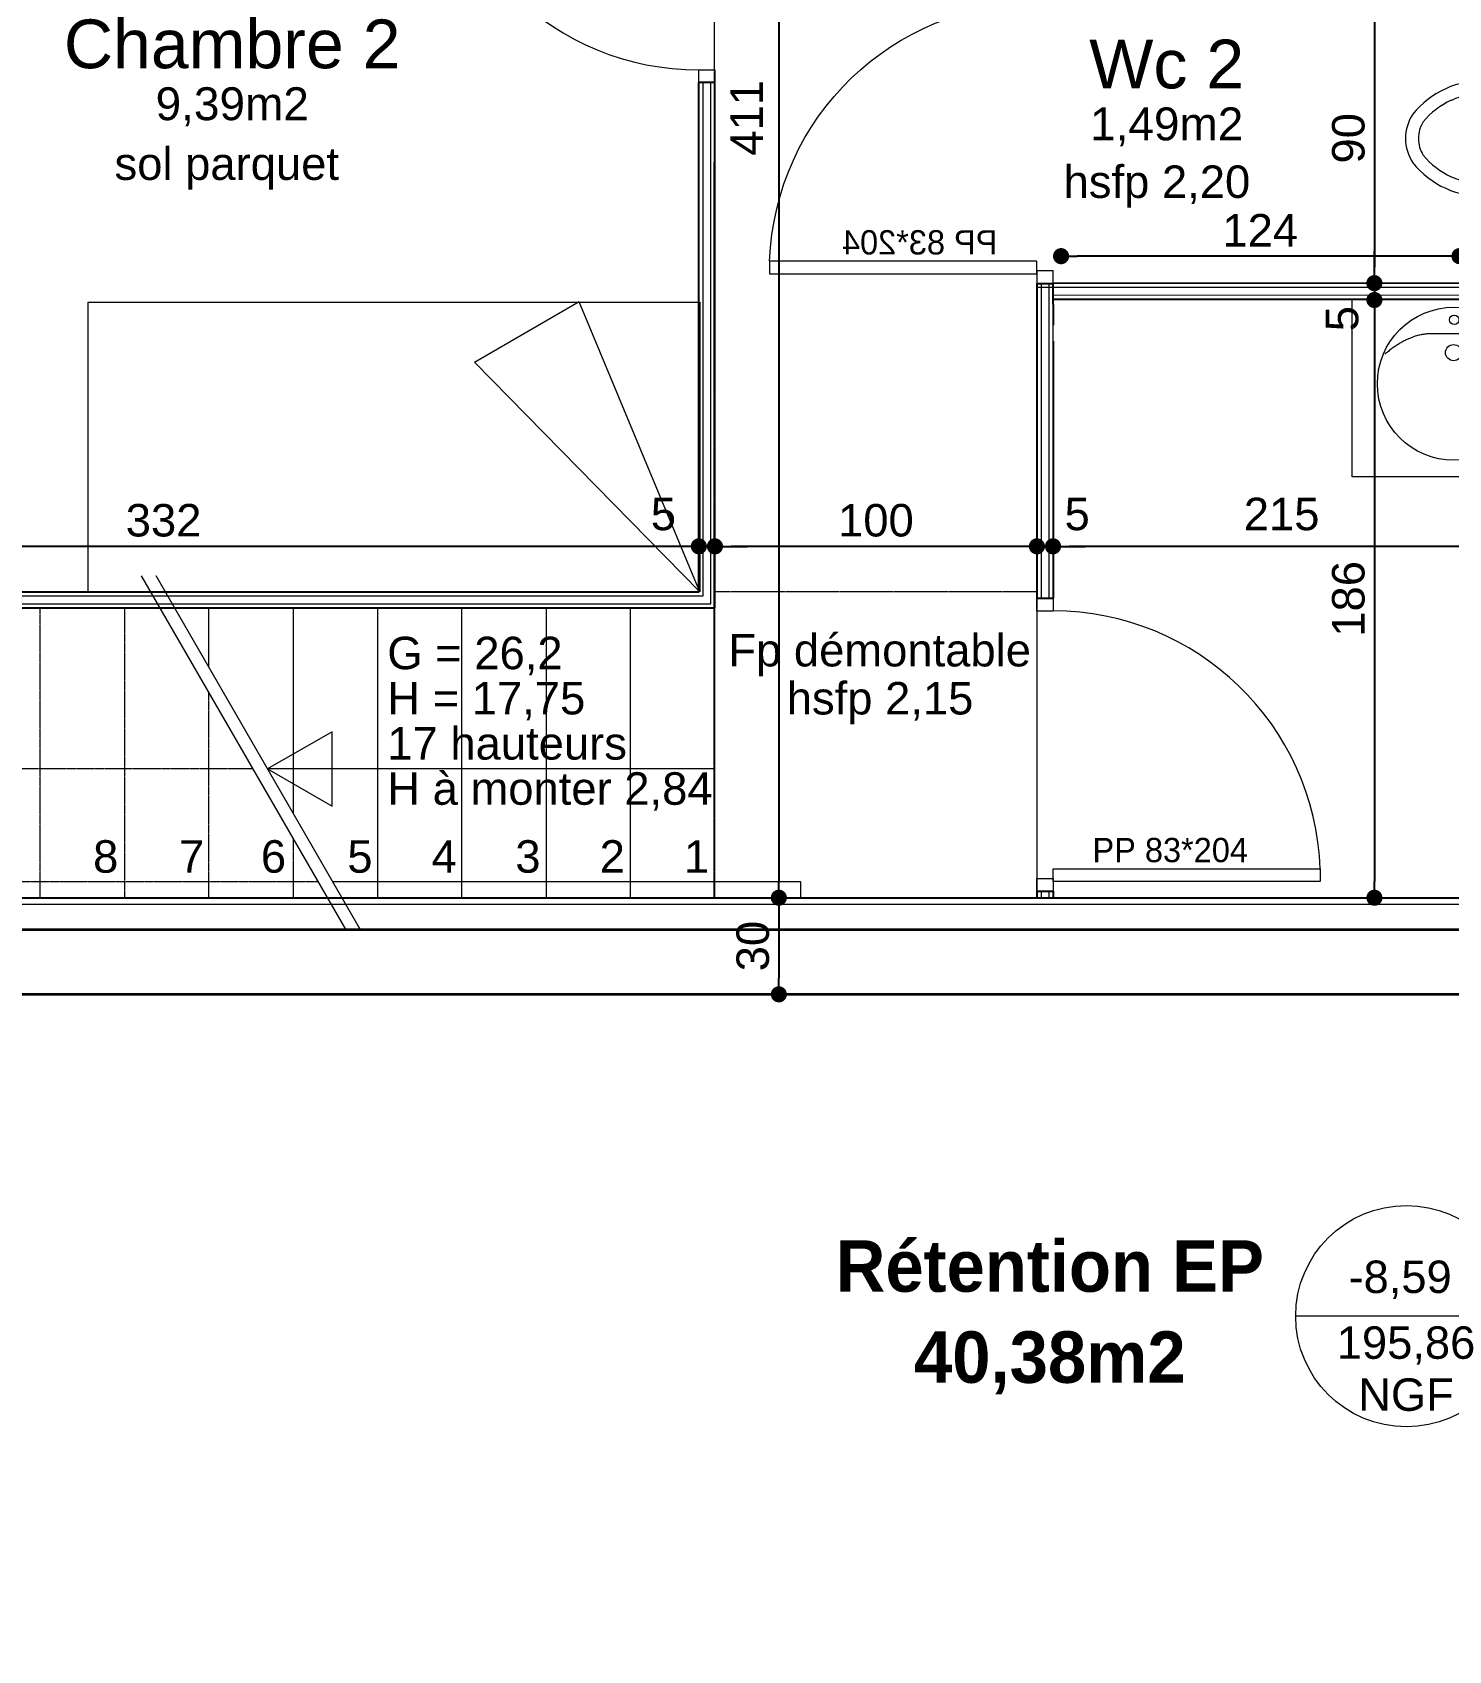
# Model space of a CAD drawing. Header units: centimetres. Extents: x 16433 to 114398, y -50094 to -12305.
# Drawn here: x 49286 to 49726, y -32256 to -31753 of the extents above; entities that cross this region are included whole.
import ezdxf

# ---------------------------------------------------------------- set-up
doc = ezdxf.new("R2010")
doc.units = ezdxf.units.CM
doc.header["$LTSCALE"] = 0.5
doc.linetypes.add('Style de ligne -1', pattern=[0.41664, 0.20828, -0.20836])
doc.linetypes.add('Style de ligne -5', pattern=[0.20828, 0.069425, -0.138855])
doc.layers.get('0').update_dxf_attribs({"linetype": 'CONTINUOUS'})
doc.layers.get('DEFPOINTS').update_dxf_attribs({"linetype": 'CONTINUOUS'})
doc.layers.add('3-BAT C-Niveau-3', color=7, linetype='CONTINUOUS')
doc.styles.add('ARIAL', font='arial.ttf')
doc.styles.add('Futura Book', font='')
doc.styles.add('Geneva (bold)', font='')
doc.styles.add('Helvetica', font='')
doc.styles.get('Futura Book').set_extended_font_data('Futura Book')
doc.styles.get('Geneva (bold)').set_extended_font_data('Geneva', bold=True)
doc.styles.get('Helvetica').set_extended_font_data('Helvetica')
doc.dimstyles.new('IS', dxfattribs={"dimtxt": 10.08724, "dimasz": 5.007446, "dimexe": 2, "dimexo": 10, "dimgap": 3, "dimtad": 1, "dimdec": 1, "dimtxsty": 'Helvetica', "dimblk": 'DOT', "dimblk1": 'DOT', "dimblk2": 'DOT', "dimcen": 0, "dimdle": 10, "dimazin": 0, "dimtfac": 0.8, "dimtdec": 1, "dimtix": 1, "dimtmove": 0, "dimatfit": 0, "dimldrblk": 'VW_FILLEDARROW-1', "dimfxl": 10, "dimfxlon": 1, "dimfrac": 2, "dimtolj": 1, "dimarcsym": 0})

# ---------------------------------------------------------------- blocks, each defined once
blk = doc.blocks.new('PORTE 83_204')
at = {"color": 7, "linetype": 'Continuous', "lineweight": 13, "flags": 128}
for points in [[(38.5, 2.5), (38.5, 85.5), (42.5, 85.5), (42.5, 2.5)], [(-45.5, 2.5), (-41.5, 2.5), (-41.5, -2.5), (-45.5, -2.5)], [(41.5, 2.5), (45.5, 2.5), (45.5, -2.5), (41.5, -2.5)]]:
    blk.add_lwpolyline(points, close=True, dxfattribs=at)
at = {"color": 7, "linetype": 'Continuous', "lineweight": 5}
blk.add_arc((41.5, 2.5), 83.05, 92.0697, 180, dxfattribs=at)
at = {"color": 7, "insert": (28.91, 14.76), "char_height": 7.55165, "width": 66.7422, "attachment_point": 1, "rotation": 90, "line_spacing_factor": 0.962448, "style": 'Futura Book'}
blk.add_mtext('\\pt10.172,20.344,30.516,40.688,50.86,61.032,71.205,81.407,91.526,101.72,111.92,122.03,132.23,142.42,152.62,162.74,172.93,183.13,193.25,203.44,213.64,223.76;PP 83*204', dxfattribs=at)
blk = doc.blocks.new('Groupe-21-1')
at = {"color": 7, "linetype": 'Continuous', "lineweight": 18}
for p, q in [((16982.78, -45853.08), (17039.81, -45771.09)), ((17064.28, -45799.53), (17039.76, -45771.04)), ((16982.78, -45853.08), (17064.28, -45799.53)), ((17064.28, -45799.53), (17071.22, -45836.47))]:
    blk.add_line(p, q, dxfattribs=at)
at = {"color": 7, "linetype": 'Continuous', "lineweight": 18, "flags": 128}
blk.add_lwpolyline([(16947.42, -45666.39), (17035.85, -45649.65), (17071.2, -45836.33), (16982.78, -45853.08)], close=True, dxfattribs=at)
blk = doc.blocks.new('Sol parquet')
at = {"color": 7, "insert": (0, -0.78), "char_height": 10.0872, "width": 92.0341, "attachment_point": 2, "line_spacing_factor": 0.834288, "style": 'Helvetica'}
blk.add_mtext('\\pt41.872,83.623;sol parquet', dxfattribs=at)
blk = doc.blocks.new('Groupe-22-1')
at = {"color": 7, "linetype": 'Style de ligne -5', "lineweight": 5}
for p, q in [((16956.07, -45519.44), (16972.82, -45607.86)), ((16959.93, -45610.3), (16920.04, -45526.26)), ((16947.05, -45612.74), (16882.92, -45533.29)), ((16934.17, -45615.18), (16830.48, -45543.22)), ((16989.25, -45553.86), (16923.42, -45566.33)), ((16837.38, -45595.69), (16934.89, -45626.89)), ((16902.94, -45726.88), (16883.6, -45624.76)), ((16937.33, -45639.77), (16844.52, -45633.37)), ((16851.34, -45669.4), (16939.77, -45652.66)), ((16944.65, -45678.4), (16856.22, -45695.14)), ((16861.09, -45720.89), (16923.67, -45709.04)), ((16883.96, -45743.22), (16865.97, -45746.63))]:
    blk.add_line(p, q, dxfattribs=at)
at = {"color": 7, "linetype": 'Continuous', "lineweight": 13}
for p, q in [((16955.45, -45681.68), (16859.19, -45764.55)), ((16860.04, -45769.09), (16956.31, -45686.22))]:
    blk.add_line(p, q, dxfattribs=at)
at = {"color": 7, "linetype": 'Continuous', "lineweight": 5}
for p, q in [((16931.53, -45707.55), (16949.52, -45704.14)), ((16954.4, -45729.88), (16891.82, -45741.73)), ((16929.65, -45867.9), (16903.8, -45731.42)), ((16959.27, -45755.63), (16870.84, -45772.37)), ((16875.72, -45798.11), (16964.15, -45781.37)), ((16969.02, -45807.11), (16880.59, -45823.86)), ((16885.47, -45849.6), (16973.9, -45832.85))]:
    blk.add_line(p, q, dxfattribs=at)
at = {"color": 7, "linetype": 'Style de ligne -5', "lineweight": 5, "flags": 128}
for points in [[(17007.95, -45509.6), (17008.88, -45514.52), (16828.49, -45548.68), (16827.56, -45543.77)], [(16971.75, -45568.93), (16989.25, -45553.86), (16967.45, -45546.24)]]:
    blk.add_lwpolyline(points, close=True, dxfattribs=at)
for points in [[(16946.7, -45689.22), (16933.27, -45618.32), (16932.73, -45615.46), (16998.56, -45602.99), (16981.81, -45514.56), (16827.55, -45543.77), (16867.94, -45757.02)], [(16867.94, -45757.02), (16827.55, -45543.77), (16832.46, -45542.84), (16872.31, -45753.25)]]:
    blk.add_lwpolyline(points, dxfattribs=at)
at = {"color": 7, "linetype": 'Continuous', "lineweight": 5, "flags": 128}
for points in [[(16868.8, -45761.55), (16890.34, -45875.34), (16978.77, -45858.59), (16947.56, -45693.75)], [(16873.17, -45757.79), (16900.21, -45900.55), (16895.3, -45901.48), (16868.8, -45761.55)]]:
    blk.add_lwpolyline(points, dxfattribs=at)
blk.add_lwpolyline([(16918.87, -45748.92), (16903.8, -45731.42), (16896.18, -45753.22)], close=True, dxfattribs=at)
at = {"color": 7, "linetype": 'Style de ligne -5', "lineweight": 5}
blk.add_arc((16932.73, -45615.46), 50, 100.7236, 190.7236, dxfattribs=at)
blk = doc.blocks.new('hsfp 2.15')
at = {"color": 7, "insert": (0, -0.78), "char_height": 10.0872, "attachment_point": 2, "line_spacing_factor": 0.834288, "style": 'Helvetica'}
blk.add_mtext('\\pt41.872;hsfp 2,15', dxfattribs=at)
blk = doc.blocks.new('hsfp 2.20')
at = {"color": 7, "insert": (0, -0.78), "char_height": 10.0872, "attachment_point": 2, "line_spacing_factor": 0.834288, "style": 'Helvetica'}
blk.add_mtext('\\pt41.872;hsfp 2,20', dxfattribs=at)
blk = doc.blocks.new('Groupe-23-1')
at = {"color": 7, "linetype": 'Continuous', "lineweight": 18, "flags": 128}
blk.add_lwpolyline([(17109.66, -46035.22), (17131.99, -46153.12), (17077.95, -46163.36), (17055.62, -46045.45)], close=True, dxfattribs=at)
at = {"color": 7, "linetype": 'Continuous', "lineweight": 5}
for centre, major_axis in [((17089.86, -46071.14), (23.34, 4.42)), ((17099.34, -46069.23), (0.47, -2.46)), ((17109.38, -46067.54), (0.28, -1.47)), ((17100.42, -46126.93), (23.34, 4.42)), ((17109.95, -46125.24), (-0.47, 2.46)), ((17119.91, -46123.14), (-0.28, 1.47))]:
    blk.add_ellipse(centre, major_axis=major_axis, ratio=1, dxfattribs=at)
for points in [[(17102.84, -46090.53), (17107.83, -46083), (17106.43, -46075.33), (17105.03, -46067.66), (17103.72, -46061.03), (17102.41, -46054.41), (17094.85, -46048.34)], [(17105.42, -46104.13), (17112.81, -46109.32), (17114.31, -46116.97), (17115.81, -46124.62), (17117.02, -46131.27), (17118.23, -46137.91), (17113.41, -46146.32)]]:
    blk.add_open_spline(points, degree=2, knots=[0, 0, 0, 0.333333, 0.333333, 0.666667, 0.666667, 1, 1, 1], dxfattribs=at)
blk = doc.blocks.new('Groupe-24-1')
at = {"color": 7, "linetype": 'Continuous', "lineweight": 25}
for p, q in [((16915.98, -45527.03), (16978.77, -45858.59)), ((16920.89, -45526.1), (16982.76, -45852.75)), ((16982.76, -45852.75), (17138.1, -45823.33)), ((17139.03, -45828.25), (17138.1, -45823.33)), ((16978.77, -45858.59), (17139.03, -45828.25)), ((17096.32, -45938.11), (17000.33, -45956.29)), ((17096.32, -45938.11), (17097.25, -45943.02)), ((17079.69, -45946.35), (17001.26, -45961.2)), ((17097.25, -45943.02), (17084.6, -45945.42)), ((17123.22, -46106.47), (17092.38, -45943.95)), ((17128.13, -46105.53), (17097.29, -45943.02)), ((17000.33, -45956.29), (17001.26, -45961.2)), ((16910.92, -45973.22), (16908.95, -45973.59)), ((16910.92, -45973.22), (16911.85, -45978.14)), ((16911.85, -45978.14), (16909.88, -45978.51))]:
    blk.add_line(p, q, dxfattribs=at)
at = {"color": 7, "linetype": 'Continuous', "lineweight": 5}
for p, q in [((16917.26, -45526.79), (16979.81, -45857.08)), ((16917.26, -45526.79), (16979.81, -45857.08)), ((16919.62, -45526.34), (16981.72, -45854.27)), ((16919.62, -45526.34), (16981.72, -45854.27)), ((16920.89, -45526.1), (16982.76, -45852.75)), ((16979.81, -45857.08), (17138.79, -45826.97)), ((16979.81, -45857.08), (17138.79, -45826.97)), ((16981.72, -45854.27), (17138.34, -45824.61)), ((16981.72, -45854.27), (17138.34, -45824.61)), ((16982.76, -45852.75), (17138.1, -45823.33)), ((17096.56, -45939.39), (17000.57, -45957.57)), ((17096.56, -45939.39), (17000.57, -45957.57)), ((17097.01, -45941.75), (17001.02, -45959.93)), ((17097.01, -45941.75), (17001.02, -45959.93)), ((17097.25, -45943.02), (17001.26, -45961.2)), ((17123.22, -46106.47), (17092.38, -45943.95)), ((17124.49, -46106.22), (17093.65, -45943.71)), ((17124.49, -46106.22), (17093.65, -45943.71)), ((17126.85, -46105.78), (17096.01, -45943.26)), ((17126.85, -46105.78), (17096.01, -45943.26)), ((16911.16, -45974.5), (16909.19, -45974.87)), ((16911.16, -45974.5), (16909.19, -45974.87)), ((16911.61, -45976.86), (16909.64, -45977.23)), ((16911.61, -45976.86), (16909.64, -45977.23)), ((16911.85, -45978.14), (16909.88, -45978.51))]:
    blk.add_line(p, q, dxfattribs=at)
at = {"color": 251, "linetype": 'Style de ligne -1', "lineweight": 5, "true_color": 0x616161, "flags": 128}
blk.add_lwpolyline([(17184.85, -45921.35), (17216.56, -46088.79), (17126.79, -46105.79), (17095.08, -45938.35), (16908.95, -45973.59), (16890.3, -45875.12), (17086.71, -45837.93), (17086.71, -45837.94), (17294.47, -45798.81), (17313.07, -45897.04)], close=True, dxfattribs=at)
at = {"color": 7, "linetype": 'Style de ligne -1', "lineweight": 13, "flags": 128}
blk.add_lwpolyline([(16983.79, -45857.64), (17002.4, -45955.9), (16908.95, -45973.59), (16890.34, -45875.34)], close=True, dxfattribs=at)
at = {"color": 7, "linetype": 'Continuous', "lineweight": 18, "flags": 128}
for points in [[(17155.76, -46100.36), (17188.88, -46094.07), (17184.25, -46063.57, 0.116334), (17179.4, -46051.58, 0.116144), (17169.72, -46043.03, 0.147727), (17161.87, -46042.2, 0.147725), (17154.9, -46045.84), (17154.89, -46045.84, 0.11673), (17149.01, -46057.35, 0.115952), (17148.88, -46070.28)], [(17168.95, -46079.49), (17168.97, -46079.49, 0.197992), (17177.79, -46074.17, 0.198081), (17180.28, -46064.17, 0.114919), (17176.18, -46053.98), (17176.18, -46053.97, 0.115526), (17167.99, -46046.64, 0.142778), (17162.62, -46046.13, 0.142778), (17157.81, -46048.58, 0.114832), (17152.88, -46058.38), (17152.88, -46058.4, 0.115368), (17152.81, -46069.39, 0.198081), (17158.8, -46077.78, 0.198023), (17168.95, -46079.49)]]:
    blk.add_lwpolyline(points, format="xyb", close=True, dxfattribs=at)
at = {"color": 7}
for name in ['Groupe-22-1', 'Groupe-21-1', 'Groupe-23-1']:
    blk.add_blockref(name, (0, 0), dxfattribs=at)
for name, p, rotation in [('Sol parquet', (17091.82, -45682.89), 280.7235947438887), ('PORTE 83_204', (17183.27, -45817.32), 10.72359474390921), ('hsfp 2.15', (16966.48, -45913.12), 280.7235947438887), ('hsfp 2.20', (17140.07, -45967.76), 280.7235947438887), ('PORTE 83_204', (16956.09, -45967.21), 190.7235947438886)]:
    blk.add_blockref(name, p, dxfattribs=dict(at, rotation=rotation))
at = {"color": 7, "xscale": -1, "rotation": 10.72359474388856}
blk.add_blockref('PORTE 83_204', (17141.49, -45932.1), dxfattribs=at)
at = {"color": 7, "rotation": 280.7236, "line_spacing_factor": 0.834288, "style": 'Helvetica'}
for s, insert, char_height, width, attachment_point in [('\\pt38.084,75.579,113.36;Chambre 2\\P{\\H0.6752x;9,39m2}\\P', (17130.39, -45677.31), 15.1309, 134.4485, 2), ('\\pt38.079,76.219;G = 26,2\\PH = 17,75\\P17 hauteurs\\PH à monter 2,84\\P', (16951.04, -45760.29), 10.0872, 139.5882, 1), ('\\pt38.079,76.512,114.79;Fp démontable\\P', (16980.35, -45910.37), 10.0872, 117.4923, 2)]:
    blk.add_mtext(s, dxfattribs=dict(at, insert=insert, char_height=char_height, width=width, attachment_point=attachment_point))
for s, insert, char_height, attachment_point in [('\\pt9.7059;8\\P', (16871.96, -45682.27), 10.0872, 1), ('\\pt9.7059;7\\P', (16876.93, -45708.52), 10.0872, 1), ('\\pt9.7059;6\\P', (16881.66, -45733.47), 10.0872, 1), ('\\pt9.7059;5\\P', (16886.65, -45759.85), 10.0872, 1), ('4\\P', (16891.52, -45785.55), 10.09, 1), ('3\\P', (16896.36, -45811.11), 10.09, 1), ('\\pt12.296;2\\P', (16901.24, -45836.85), 10.0872, 1), ('\\pt12.296;1\\P', (16906.11, -45862.59), 10.0872, 1), ('\\pt38.084;Wc 2\\P{\\H0.6752x;1,49m2}\\P', (17178.24, -45963.62), 15.1309, 2)]:
    blk.add_mtext(s, dxfattribs=dict(at, insert=insert, char_height=char_height, attachment_point=attachment_point))
blk = doc.blocks.new('Groupe-25-1')
at = {"color": 7, "linetype": 'Continuous', "lineweight": 5}
blk.add_line((16809.03, -46144.27), (16796.24, -46076.74), dxfattribs=at)
blk.add_circle((16802.63, -46110.5), 34.37, dxfattribs=at)
at = {"color": 7, "char_height": 10.0689, "rotation": 280.7236, "line_spacing_factor": 0.962448, "style": 'ARIAL'}
for s, insert, width, attachment_point in [('\\pt26.703,53.194,79.786;195,86\\PNGF', (16799.51, -46110.99), 91.6838, 2), ('\\pt8.3773,16.422,24.639,32.855;-8,59', (16816.26, -46089.64), 48.2347, 1)]:
    blk.add_mtext(s, dxfattribs=dict(at, insert=insert, width=width, attachment_point=attachment_point))
blk = doc.blocks.new('_DOT')
at = {"color": 0, "linetype": 'ByBlock', "lineweight": -2}
blk.add_line((-0.5, 0), (-1, 0), dxfattribs=at)
at = {"color": 0, "linetype": 'ByBlock', "const_width": 0.5}
blk.add_lwpolyline([(-0.25, 0, 1), (0.25, 0, 1)], format="xyb", close=True, dxfattribs=at)
blk = doc.blocks.new('*D1708')
at = {"layer": '3-BAT C-Niveau-3', "color": 0, "linetype": 'Continuous', "lineweight": -2, "transparency": 16777216}
blk.add_line((49488.36, -31912.98), (49165.91, -31912.98), dxfattribs=at)
at = {"layer": 'DEFPOINTS', "color": 0, "linetype": 'Continuous', "transparency": 16777216}
for p in [(49493.37, -31821.88), (49160.91, -31884.74), (49160.91, -31912.98)]:
    blk.add_point(p, dxfattribs=at)
at = {"layer": '3-BAT C-Niveau-3', "color": 0, "linetype": 'Continuous', "lineweight": -2, "transparency": 16777216, "xscale": 5.007446289062499, "yscale": 5.007446289062499, "zscale": 5.007446289062499, "rotation": 180}
blk.add_blockref('_DOT', (49160.91, -31912.98), dxfattribs=at)
at = {"layer": '3-BAT C-Niveau-3', "color": 0, "linetype": 'Continuous', "lineweight": -2, "transparency": 16777216, "xscale": 5.007446289062499, "yscale": 5.007446289062499, "zscale": 5.007446289062499}
blk.add_blockref('_DOT', (49493.37, -31912.98), dxfattribs=at)
at = {"layer": '3-BAT C-Niveau-3', "color": 0, "linetype": 'Continuous', "lineweight": 5, "transparency": 16777216, "insert": (49327.14, -31904.94), "char_height": 10.087, "attachment_point": 5, "style": 'Helvetica'}
blk.add_mtext('\\A1;332', dxfattribs=at)
blk = doc.blocks.new('VW_FILLEDARROW-1')
at = {"color": 0, "linetype": 'Continuous', "lineweight": 5, "flags": 128}
blk.add_lwpolyline([(-2, 0.54), (0, 0), (-2, -0.54)], close=True, dxfattribs=at)
blk = doc.blocks.new('*D1709')
at = {"layer": '3-BAT C-Niveau-3', "color": 0, "linetype": 'Continuous', "lineweight": -2, "transparency": 16777216}
for p, q in [((49488.36, -31912.98), (49483.35, -31912.98)), ((49498.37, -31912.98), (49493.37, -31912.98)), ((49503.37, -31912.98), (49508.38, -31912.98))]:
    blk.add_line(p, q, dxfattribs=at)
at = {"layer": 'DEFPOINTS', "color": 0, "linetype": 'Continuous', "transparency": 16777216}
for p in [(49493.37, -31821.88), (49493.37, -31912.98), (49498.37, -31919.26)]:
    blk.add_point(p, dxfattribs=at)
at = {"layer": '3-BAT C-Niveau-3', "color": 0, "linetype": 'Continuous', "lineweight": -2, "transparency": 16777216, "xscale": 5.007446289062499, "yscale": 5.007446289062499, "zscale": 5.007446289062499}
blk.add_blockref('_DOT', (49493.37, -31912.98), dxfattribs=at)
at = {"layer": '3-BAT C-Niveau-3', "color": 0, "linetype": 'Continuous', "lineweight": -2, "transparency": 16777216, "xscale": 5.007446289062499, "yscale": 5.007446289062499, "zscale": 5.007446289062499, "rotation": 180}
blk.add_blockref('_DOT', (49498.37, -31912.98), dxfattribs=at)
at = {"layer": '3-BAT C-Niveau-3', "color": 0, "linetype": 'Continuous', "lineweight": 5, "transparency": 16777216, "insert": (49482.37, -31902.99), "char_height": 10.087, "attachment_point": 5, "style": 'Helvetica'}
blk.add_mtext('\\A1;5', dxfattribs=at)
blk = doc.blocks.new('*D1710')
at = {"layer": '3-BAT C-Niveau-3', "color": 0, "linetype": 'Continuous', "lineweight": -2, "transparency": 16777216}
blk.add_line((49593.36, -31912.98), (49503.37, -31912.98), dxfattribs=at)
at = {"layer": 'DEFPOINTS', "color": 0, "linetype": 'Continuous', "transparency": 16777216}
for p in [(49498.37, -31912.98), (49598.37, -31913.88), (49498.37, -31919.26)]:
    blk.add_point(p, dxfattribs=at)
at = {"layer": '3-BAT C-Niveau-3', "color": 0, "linetype": 'Continuous', "lineweight": -2, "transparency": 16777216, "xscale": 5.007446289062499, "yscale": 5.007446289062499, "zscale": 5.007446289062499, "rotation": 180}
blk.add_blockref('_DOT', (49498.37, -31912.98), dxfattribs=at)
at = {"layer": '3-BAT C-Niveau-3', "color": 0, "linetype": 'Continuous', "lineweight": -2, "transparency": 16777216, "xscale": 5.007446289062499, "yscale": 5.007446289062499, "zscale": 5.007446289062499}
blk.add_blockref('_DOT', (49598.37, -31912.98), dxfattribs=at)
at = {"layer": '3-BAT C-Niveau-3', "color": 0, "linetype": 'Continuous', "lineweight": 5, "transparency": 16777216, "insert": (49548.37, -31904.94), "char_height": 10.087, "attachment_point": 5, "style": 'Helvetica'}
blk.add_mtext('\\A1;100', dxfattribs=at)
blk = doc.blocks.new('*D1711')
at = {"layer": '3-BAT C-Niveau-3', "color": 0, "linetype": 'Continuous', "lineweight": -2, "transparency": 16777216}
for p, q in [((49593.36, -31912.98), (49588.35, -31912.98)), ((49603.37, -31912.98), (49598.37, -31912.98)), ((49608.37, -31912.98), (49613.38, -31912.98))]:
    blk.add_line(p, q, dxfattribs=at)
at = {"layer": 'DEFPOINTS', "color": 0, "linetype": 'Continuous', "transparency": 16777216}
for p in [(49598.37, -31912.98), (49603.37, -31911.88), (49598.37, -31913.88)]:
    blk.add_point(p, dxfattribs=at)
at = {"layer": '3-BAT C-Niveau-3', "color": 0, "linetype": 'Continuous', "lineweight": -2, "transparency": 16777216, "xscale": 5.007446289062499, "yscale": 5.007446289062499, "zscale": 5.007446289062499}
blk.add_blockref('_DOT', (49598.37, -31912.98), dxfattribs=at)
at = {"layer": '3-BAT C-Niveau-3', "color": 0, "linetype": 'Continuous', "lineweight": -2, "transparency": 16777216, "xscale": 5.007446289062499, "yscale": 5.007446289062499, "zscale": 5.007446289062499, "rotation": 180}
blk.add_blockref('_DOT', (49603.37, -31912.98), dxfattribs=at)
at = {"layer": '3-BAT C-Niveau-3', "color": 0, "linetype": 'Continuous', "lineweight": 5, "transparency": 16777216, "insert": (49610.87, -31902.99), "char_height": 10.087, "attachment_point": 5, "style": 'Helvetica'}
blk.add_mtext('\\A1;5', dxfattribs=at)
blk = doc.blocks.new('*D1712')
at = {"layer": '3-BAT C-Niveau-3', "color": 0, "linetype": 'Continuous', "lineweight": -2, "transparency": 16777216}
blk.add_line((49813.25, -31912.98), (49608.37, -31912.98), dxfattribs=at)
at = {"layer": 'DEFPOINTS', "color": 0, "linetype": 'Continuous', "transparency": 16777216}
for p in [(49818.26, -31851.88), (49603.37, -31911.88), (49603.37, -31912.98)]:
    blk.add_point(p, dxfattribs=at)
at = {"layer": '3-BAT C-Niveau-3', "color": 0, "linetype": 'Continuous', "lineweight": -2, "transparency": 16777216, "xscale": 5.007446289062499, "yscale": 5.007446289062499, "zscale": 5.007446289062499, "rotation": 180}
blk.add_blockref('_DOT', (49603.37, -31912.98), dxfattribs=at)
at = {"layer": '3-BAT C-Niveau-3', "color": 0, "linetype": 'Continuous', "lineweight": -2, "transparency": 16777216, "xscale": 5.007446289062499, "yscale": 5.007446289062499, "zscale": 5.007446289062499}
blk.add_blockref('_DOT', (49818.26, -31912.98), dxfattribs=at)
at = {"layer": '3-BAT C-Niveau-3', "color": 0, "linetype": 'Continuous', "lineweight": 5, "transparency": 16777216, "insert": (49674.37, -31902.99), "char_height": 10.087, "attachment_point": 5, "style": 'Helvetica'}
blk.add_mtext('\\A1;215', dxfattribs=at)
blk = doc.blocks.new('*D1729')
at = {"layer": '3-BAT C-Niveau-3', "color": 0, "linetype": 'Continuous', "lineweight": -2, "transparency": 16777216}
blk.add_line((49518.22, -31615.79), (49518.22, -32017.08), dxfattribs=at)
at = {"layer": 'DEFPOINTS', "color": 0, "linetype": 'Continuous', "transparency": 16777216}
for p in [(49548.35, -31610.78), (49518.22, -32022.09), (49545.72, -32022.09)]:
    blk.add_point(p, dxfattribs=at)
at = {"layer": '3-BAT C-Niveau-3', "color": 0, "linetype": 'Continuous', "lineweight": -2, "transparency": 16777216, "xscale": 5.007446289062499, "yscale": 5.007446289062499, "zscale": 5.007446289062499}
for p, rotation in [((49518.22, -31610.78), 90), ((49518.22, -32022.09), 270)]:
    blk.add_blockref('_DOT', p, dxfattribs=dict(at, rotation=rotation))
at = {"layer": '3-BAT C-Niveau-3', "color": 0, "linetype": 'Continuous', "lineweight": 5, "transparency": 16777216, "insert": (49508.23, -31779.93), "char_height": 10.087, "attachment_point": 5, "rotation": 90, "style": 'Helvetica'}
blk.add_mtext('\\A1;411', dxfattribs=at)
blk = doc.blocks.new('*D1730')
at = {"layer": '3-BAT C-Niveau-3', "color": 0, "linetype": 'Continuous', "lineweight": -2, "transparency": 16777216}
blk.add_line((49724.59, -31822.87), (49610.87, -31822.87), dxfattribs=at)
at = {"layer": 'DEFPOINTS', "color": 0, "linetype": 'Continuous', "transparency": 16777216}
for p in [(49605.87, -31815.77), (49729.6, -31815.83), (49605.87, -31822.87)]:
    blk.add_point(p, dxfattribs=at)
at = {"layer": '3-BAT C-Niveau-3', "color": 0, "linetype": 'Continuous', "lineweight": -2, "transparency": 16777216, "xscale": 5.007446289062499, "yscale": 5.007446289062499, "zscale": 5.007446289062499, "rotation": 180}
blk.add_blockref('_DOT', (49605.87, -31822.87), dxfattribs=at)
at = {"layer": '3-BAT C-Niveau-3', "color": 0, "linetype": 'Continuous', "lineweight": -2, "transparency": 16777216, "xscale": 5.007446289062499, "yscale": 5.007446289062499, "zscale": 5.007446289062499}
blk.add_blockref('_DOT', (49729.6, -31822.87), dxfattribs=at)
at = {"layer": '3-BAT C-Niveau-3', "color": 0, "linetype": 'Continuous', "lineweight": 5, "transparency": 16777216, "insert": (49667.73, -31814.83), "char_height": 10.087, "attachment_point": 5, "style": 'Helvetica'}
blk.add_mtext('\\A1;124', dxfattribs=at)
blk = doc.blocks.new('*D1776')
at = {"layer": '3-BAT C-Niveau-3', "color": 0, "linetype": 'Continuous', "lineweight": -2, "transparency": 16777216}
for p, q in [((49703.18, -31836.48), (49705.18, -31836.48)), ((49703.18, -31841.49), (49703.18, -32017.08)), ((49703.18, -32022.09), (49705.18, -32022.09))]:
    blk.add_line(p, q, dxfattribs=at)
at = {"layer": 'DEFPOINTS', "color": 0, "linetype": 'Continuous', "transparency": 16777216}
for p in [(49698.37, -31836.48), (49698.37, -32022.09), (49703.18, -32022.09)]:
    blk.add_point(p, dxfattribs=at)
at = {"layer": '3-BAT C-Niveau-3', "color": 0, "linetype": 'Continuous', "lineweight": -2, "transparency": 16777216, "xscale": 5.007446289062499, "yscale": 5.007446289062499, "zscale": 5.007446289062499}
for p, rotation in [((49703.18, -31836.48), 90), ((49703.18, -32022.09), 270)]:
    blk.add_blockref('_DOT', p, dxfattribs=dict(at, rotation=rotation))
at = {"layer": '3-BAT C-Niveau-3', "color": 0, "linetype": 'Continuous', "lineweight": 5, "transparency": 16777216, "insert": (49695.14, -31929.28), "char_height": 10.087, "attachment_point": 5, "rotation": 90, "style": 'Helvetica'}
blk.add_mtext('\\A1;186', dxfattribs=at)
blk = doc.blocks.new('*D1777')
at = {"layer": '3-BAT C-Niveau-3', "color": 0, "linetype": 'Continuous', "lineweight": -2, "transparency": 16777216}
for p, q in [((49703.18, -31826.25), (49703.18, -31821.24)), ((49703.18, -31831.25), (49701.18, -31831.25)), ((49703.18, -31831.25), (49703.18, -31836.48)), ((49703.18, -31836.48), (49705.18, -31836.48)), ((49703.18, -31841.49), (49703.18, -31846.49))]:
    blk.add_line(p, q, dxfattribs=at)
at = {"layer": 'DEFPOINTS', "color": 0, "linetype": 'Continuous', "transparency": 16777216}
for p in [(49707.58, -31831.25), (49698.37, -31836.48), (49703.18, -31836.48)]:
    blk.add_point(p, dxfattribs=at)
at = {"layer": '3-BAT C-Niveau-3', "color": 0, "linetype": 'Continuous', "lineweight": -2, "transparency": 16777216, "xscale": 5.007446289062499, "yscale": 5.007446289062499, "zscale": 5.007446289062499}
for p, rotation in [((49703.18, -31831.25), 270), ((49703.18, -31836.48), 90)]:
    blk.add_blockref('_DOT', p, dxfattribs=dict(at, rotation=rotation))
at = {"layer": '3-BAT C-Niveau-3', "color": 0, "linetype": 'Continuous', "lineweight": 5, "transparency": 16777216, "insert": (49693.2, -31842.28), "char_height": 10.087, "attachment_point": 5, "rotation": 90, "style": 'Helvetica'}
blk.add_mtext('\\A1;5', dxfattribs=at)
blk = doc.blocks.new('*D1778')
at = {"layer": '3-BAT C-Niveau-3', "color": 0, "linetype": 'Continuous', "lineweight": -2, "transparency": 16777216}
for p, q in [((49713.18, -31741.29), (49701.18, -31741.29)), ((49703.18, -31746.3), (49703.18, -31826.25)), ((49703.18, -31831.25), (49701.18, -31831.25))]:
    blk.add_line(p, q, dxfattribs=at)
at = {"layer": 'DEFPOINTS', "color": 0, "linetype": 'Continuous', "transparency": 16777216}
for p in [(49724.62, -31741.29), (49703.18, -31831.25), (49707.58, -31831.25)]:
    blk.add_point(p, dxfattribs=at)
at = {"layer": '3-BAT C-Niveau-3', "color": 0, "linetype": 'Continuous', "lineweight": -2, "transparency": 16777216, "xscale": 5.007446289062499, "yscale": 5.007446289062499, "zscale": 5.007446289062499}
for p, rotation in [((49703.18, -31741.29), 90), ((49703.18, -31831.25), 270)]:
    blk.add_blockref('_DOT', p, dxfattribs=dict(at, rotation=rotation))
at = {"layer": '3-BAT C-Niveau-3', "color": 0, "linetype": 'Continuous', "lineweight": 5, "transparency": 16777216, "insert": (49695.14, -31786.27), "char_height": 10.087, "attachment_point": 5, "rotation": 90, "style": 'Helvetica'}
blk.add_mtext('\\A1;90', dxfattribs=at)
blk = doc.blocks.new('*D1800')
at = {"layer": '3-BAT C-Niveau-3', "color": 0, "linetype": 'Continuous', "lineweight": -2, "transparency": 16777216}
blk.add_line((49518.22, -32027.1), (49518.22, -32047.08), dxfattribs=at)
at = {"layer": 'DEFPOINTS', "color": 0, "linetype": 'Continuous', "transparency": 16777216}
for p in [(49507.72, -32022.09), (49498.22, -32052.09), (49518.22, -32052.09)]:
    blk.add_point(p, dxfattribs=at)
at = {"layer": '3-BAT C-Niveau-3', "color": 0, "linetype": 'Continuous', "lineweight": -2, "transparency": 16777216, "xscale": 5.007446289062499, "yscale": 5.007446289062499, "zscale": 5.007446289062499}
for p, rotation in [((49518.22, -32022.09), 90), ((49518.22, -32052.09), 270)]:
    blk.add_blockref('_DOT', p, dxfattribs=dict(at, rotation=rotation))
at = {"layer": '3-BAT C-Niveau-3', "color": 0, "linetype": 'Continuous', "lineweight": 5, "transparency": 16777216, "insert": (49510.17, -32037.09), "char_height": 10.087, "attachment_point": 5, "rotation": 90, "style": 'Helvetica'}
blk.add_mtext('\\A1;30', dxfattribs=at)

msp = doc.modelspace()

# ---------------------------------------------------------------- linework, layer by layer
at = {"layer": '3-BAT C-Niveau-3', "color": 7, "linetype": 'Continuous', "lineweight": 5}
for p, q in [((49150.906, -32022.088), (50645.717, -32022.088)), ((49150.906, -32024.088), (50645.717, -32024.088)), ((49150.906, -32032.088), (50645.717, -32032.088)), ((50649.717, -32032.088), (49154.906, -32032.088)), ((49620.218, -32052.088), (49154.906, -32052.088)), ((50649.717, -32052.088), (49640.218, -32052.088))]:
    msp.add_line(p, q, dxfattribs=at)
at = {"layer": '3-BAT C-Niveau-3', "color": 7, "linetype": 'Continuous', "lineweight": 25}
for p, q in [((49150.906, -32022.088), (50645.717, -32022.088)), ((49150.906, -32032.088), (50645.717, -32032.088))]:
    msp.add_line(p, q, dxfattribs=at)
at = {"layer": '3-BAT C-Niveau-3', "color": 7, "linetype": 'Continuous', "lineweight": 35}
for p, q in [((50649.717, -32032.088), (49154.906, -32032.088)), ((50649.717, -32052.088), (49154.906, -32052.088))]:
    msp.add_line(p, q, dxfattribs=at)
at = {"layer": '3-BAT C-Niveau-3', "color": 7, "linetype": 'Continuous', "lineweight": 5, "flags": 128}
msp.add_lwpolyline([(49154.906, -32052.088), (49154.906, -32356.948), (49962.259, -32356.948), (49962.259, -32281.415), (50649.717, -32281.415), (50649.717, -32052.088)], close=True, dxfattribs=at)

# ---------------------------------------------------------------- block references
at = {"layer": '3-BAT C-Niveau-3', "color": 7, "rotation": 79.27640525611221}
for name in ['Groupe-24-1', 'Groupe-25-1']:
    msp.add_blockref(name, (1281.373, -40081.382), dxfattribs=at)

# ---------------------------------------------------------------- texts
at = {"layer": '3-BAT C-Niveau-3', "color": 7, "insert": (49602.373, -32152.382), "char_height": 15.98524, "width": 161.83156, "attachment_point": 5, "line_spacing_factor": 1.060906, "style": 'Geneva (bold)'}
msp.add_mtext('\\pt41.865,83.603,125.4;Rétention EP\\P40,38m2', dxfattribs=at)

# ---------------------------------------------------------------- dimensions: what is measured, and where the dimension line sits
at = {"layer": '3-BAT C-Niveau-3', "color": 7, "linetype": 'Continuous', "lineweight": 5}
for base, p1, p2, override, picture, middle in [((49518.218, -32022.088), (49548.355, -31610.778), (49545.718, -32022.088), {"dimtxt": 10.08724, "dimdec": 0, "dimpost": '<>', "dimtxsty": 'Helvetica', "dimse1": 1, "dimse2": 1, "dimtmove": 2}, '*D1729', (49508.233, -31779.933)), ((49703.183, -31836.48), (49707.582, -31831.254), (49698.373, -31836.48), {"dimtxt": 10.08724, "dimdec": 0, "dimpost": '<>', "dimtxsty": 'Helvetica', "dimtix": 0, "dimtmove": 2}, '*D1777', (49693.198, -31842.277))]:
    dim = msp.add_linear_dim(base=base, p1=p1, p2=p2, angle=90, dimstyle='IS', override=override, dxfattribs=at)
    dim.commit()
    dim.dimension.update_dxf_attribs({"geometry": picture, "text_midpoint": middle, "dimtype": 160})
for base, p1, p2, override, picture, middle in [((49703.183, -31831.254), (49724.62, -31741.289), (49707.582, -31831.254), {"dimtxt": 10.08724, "dimdec": 0, "dimpost": '<>', "dimtxsty": 'Helvetica', "dimtmove": 2}, '*D1778', (49695.139, -31786.272)), ((49703.183, -32022.088), (49698.373, -31836.48), (49698.373, -32022.088), {"dimtxt": 10.08724, "dimdec": 0, "dimpost": '<>', "dimtxsty": 'Helvetica', "dimtmove": 2}, '*D1776', (49695.139, -31929.284)), ((49518.218, -32052.088), (49507.718, -32022.088), (49498.218, -32052.088), {"dimtxt": 10.08724, "dimdec": 0, "dimpost": '<>', "dimtxsty": 'Helvetica', "dimse1": 1, "dimse2": 1, "dimtmove": 2}, '*D1800', (49510.174, -32037.088))]:
    dim = msp.add_linear_dim(base=base, p1=p1, p2=p2, angle=90, dimstyle='IS', override=override, dxfattribs=at)
    dim.commit()
    dim.dimension.update_dxf_attribs({"geometry": picture, "text_midpoint": middle})
for base, p1, p2, picture, middle in [((49605.867, -31822.872), (49729.6, -31815.83), (49605.867, -31815.771), '*D1730', (49667.733, -31814.829)), ((49160.906, -31912.979), (49493.367, -31821.882), (49160.906, -31884.738), '*D1708', (49327.136, -31904.935)), ((49498.367, -31912.979), (49598.367, -31913.882), (49498.367, -31919.261), '*D1710', (49548.367, -31904.935))]:
    dim = msp.add_linear_dim(base=base, p1=p1, p2=p2, dimstyle='IS', override={"dimtxt": 10.08724, "dimdec": 0, "dimpost": '<>', "dimtxsty": 'Helvetica', "dimse1": 1, "dimse2": 1, "dimtmove": 2}, dxfattribs=at)
    dim.commit()
    dim.dimension.update_dxf_attribs({"geometry": picture, "text_midpoint": middle})
for base, p1, p2, override, picture, middle in [((49493.367, -31912.979), (49498.367, -31919.261), (49493.367, -31821.882), {"dimtxt": 10.08724, "dimdec": 0, "dimpost": '<>', "dimtxsty": 'Helvetica', "dimse1": 1, "dimse2": 1, "dimtix": 0, "dimtmove": 2}, '*D1709', (49482.368, -31902.994)), ((49603.367, -31912.979), (49818.26, -31851.882), (49603.367, -31911.882), {"dimtxt": 10.08724, "dimdec": 0, "dimpost": '<>', "dimtxsty": 'Helvetica', "dimse1": 1, "dimse2": 1, "dimtmove": 2}, '*D1712', (49674.373, -31902.994)), ((49598.367, -31912.979), (49603.367, -31911.882), (49598.367, -31913.882), {"dimtxt": 10.08724, "dimdec": 0, "dimpost": '<>', "dimtxsty": 'Helvetica', "dimse1": 1, "dimse2": 1, "dimtix": 0, "dimtmove": 2}, '*D1711', (49610.871, -31902.994))]:
    dim = msp.add_linear_dim(base=base, p1=p1, p2=p2, dimstyle='IS', override=override, dxfattribs=at)
    dim.commit()
    dim.dimension.update_dxf_attribs({"geometry": picture, "text_midpoint": middle, "dimtype": 160})

doc.saveas('drawing.dxf')
